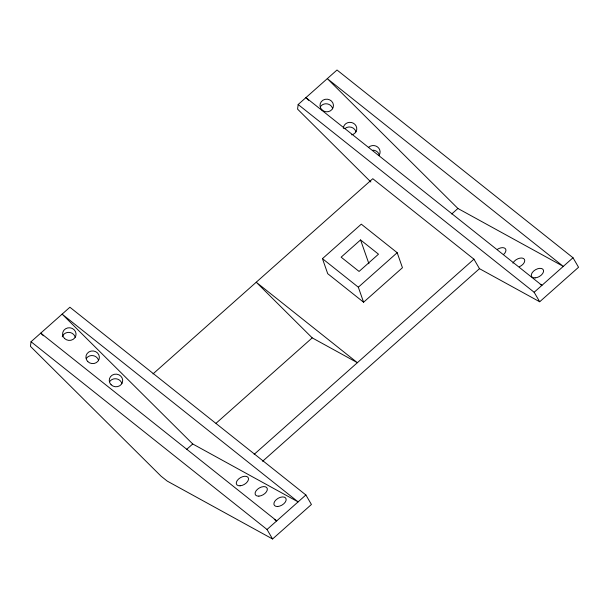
<?xml version="1.0" encoding="UTF-8"?>
<svg xmlns="http://www.w3.org/2000/svg" width="609" height="609" viewBox="0 0 609 609"><rect width="100%" height="100%" fill="white"/><g stroke="black" fill="none" stroke-linecap="round" stroke-linejoin="round"><path stroke-width="0.91" d="M31.044 341.74L30.45 346.361L161.065 476.192L167.201 481.08L272.573 538.988L311.427 504.48L305.885 494.98L69.898 307.233L31.044 341.74L267.031 529.487L272.573 538.988M153.011 373.896L372.799 178.711L473.939 259.175L479.481 268.676L539.696 301.767L578.55 267.26L573.008 257.759L337.013 70.012L298.166 104.52L297.573 109.133L370.858 181.992M322.45 258.658L361.304 224.158L397.182 252.697L402.45 267.716L363.596 302.224L327.718 273.685L322.45 258.658L358.328 287.204L363.596 302.224M360.558 239.916L341.131 257.173L359.074 271.439L378.501 254.189L360.558 239.916L368.932 263.773M358.328 287.204L397.182 252.697M186.529 449.48L192.733 443.976L298.113 501.885L62.126 314.137L192.733 443.976M216.058 423.263L312.211 337.873L357.376 362.69L256.237 282.226L312.211 337.873M451.711 213.987L457.915 208.476L563.295 266.384L327.299 78.637L457.915 208.476M254.151 454.36L473.939 259.175M262.593 461.287L479.481 268.676M267.031 529.487L305.885 494.98M539.696 301.767L534.154 292.267L573.008 257.759M540.267 284.456L541.926 285.362L305.931 97.615L308.626 100.295M274.256 519.492L276.745 520.862L40.757 333.115L43.445 335.795M298.166 104.52L534.154 292.267M368.711 147.226A6.737 6.326 7.3 0 1 377.58 146.982A6.737 6.326 7.3 0 1 379.141 155.226M372.921 150.149A6.737 6.326 7.3 0 1 379.323 155.059M343.316 128.446A6.737 6.326 7.3 0 1 349.596 122.348A6.737 6.326 7.3 0 1 356.707 127.799A6.737 6.326 7.3 0 1 351.659 134.848M344.793 128.659A6.737 6.326 7.3 0 1 355.999 131.879M320.372 106.742A6.737 6.326 7.3 0 1 327.147 103.865A6.737 6.326 7.3 0 1 332.674 108.691M86.288 358.526A6.737 6.326 7.3 0 1 93.063 355.641A6.737 6.326 7.3 0 1 98.589 360.475M512.93 263.149A6.737 3.898 -30.3 0 1 523.474 258.467A6.737 3.898 -30.3 0 1 519.447 266.727M497.416 249.325A6.737 3.898 -30.3 0 1 505.105 248.434A6.737 3.898 -30.3 0 1 503.559 254.509M62.263 336.846A6.737 6.326 7.3 0 1 68.863 332.377A6.737 6.326 7.3 0 1 75.265 337.287M109.612 381.714A6.737 6.326 7.3 0 1 116.388 378.828A6.737 6.326 7.3 0 1 121.914 383.655M111.112 384.766A6.737 6.326 7.3 0 0 122.432 382.315A6.737 6.326 7.3 0 0 114.355 374.284A6.737 6.326 7.3 0 0 111.112 384.766M321.872 109.803A6.737 6.326 7.3 0 0 333.192 107.351A6.737 6.326 7.3 0 0 325.115 99.32A6.737 6.326 7.3 0 0 321.872 109.803M64.463 338.398A6.737 6.326 7.3 0 0 75.79 335.947A6.737 6.326 7.3 0 0 67.706 327.916A6.737 6.326 7.3 0 0 64.463 338.398M87.787 361.586A6.737 6.326 7.3 0 0 99.115 359.127A6.737 6.326 7.3 0 0 91.03 351.096A6.737 6.326 7.3 0 0 87.787 361.586M535.105 277.894A6.737 3.898 -30.3 0 0 543.517 270.419A6.737 3.898 -30.3 0 0 533.667 271.051A6.737 3.898 -30.3 0 0 535.105 277.894M258.886 496.145A6.737 3.898 -30.3 0 0 267.298 488.677A6.737 3.898 -30.3 0 0 257.447 489.309A6.737 3.898 -30.3 0 0 258.886 496.145M240.068 485.807A6.737 3.898 -30.3 0 0 248.48 478.331A6.737 3.898 -30.3 0 0 238.629 478.971A6.737 3.898 -30.3 0 0 240.068 485.807M277.696 506.49A6.737 3.898 -30.3 0 0 286.116 499.015A6.737 3.898 -30.3 0 0 276.258 499.646A6.737 3.898 -30.3 0 0 277.696 506.49"/></g></svg>
